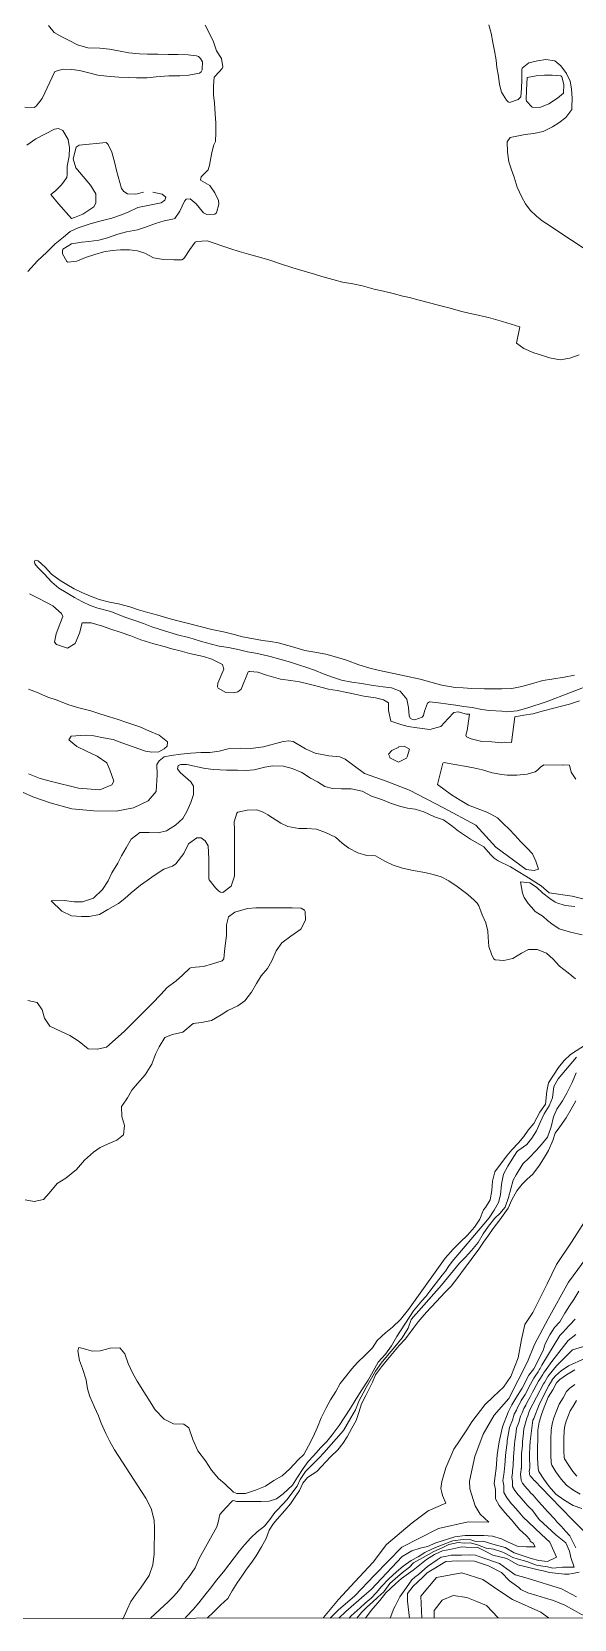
# Model space of a CAD drawing. Header units: metres. Extents: x 78 to 178, y -74 to 157.
# Drawn here: x 150.12 to 152.03, y 60.37 to 65.96 of the extents above; entities that cross this region are included whole.
import ezdxf

# ---------------------------------------------------------------- set-up
doc = ezdxf.new("R2010")
doc.units = ezdxf.units.M
doc.layers.add('01_Fina', color=252, linetype='Continuous', lineweight=15)

msp = doc.modelspace()

# ---------------------------------------------------------------- linework, layer by layer
at = {"layer": '01_Fina', "color": 252, "linetype": 'Continuous', "lineweight": 9, "true_color": 0x939598}
msp.add_line((151.9028, 61.24569), (151.9028, 61.24569), dxfattribs=at)
at = {"layer": '01_Fina', "color": 252, "lineweight": 9, "true_color": 0x939598}
for points in [[(147.2844, 70.26465), (147.2844, 60.37636), (155.81775, 60.38229), (155.81775, 70.27058), (147.55141, 70.26465)], [(151.17092, 60.37896), (151.1992, 60.4071), (151.25753, 60.45754), (151.32697, 60.53005), (151.4233, 60.62879), (151.5516, 60.69408), (151.65622, 60.71736), (151.72847, 60.71602), (151.69797, 60.74492), (151.68098, 60.77408), (151.66184, 60.83375), (151.66117, 60.86011), (151.67937, 60.94707), (151.70854, 61.02561), (151.748, 61.09264), (151.79871, 61.1515), (151.86534, 61.28088), (151.88955, 61.34149), (151.93799, 61.43193), (152.0093, 61.5609), (152.08716, 61.6678)], [(151.23784, 60.379), (151.24505, 60.3869), (151.27591, 60.41515), (151.29364, 60.43093), (151.31531, 60.44867), (151.33327, 60.46845), (151.34969, 60.48882), (151.37661, 60.51708), (151.40419, 60.54205), (151.42782, 60.56176), (151.45606, 60.58148), (151.4797, 60.59462), (151.50399, 60.60973), (151.53026, 60.62288), (151.55915, 60.6347), (151.60261, 60.65117), (151.63873, 60.65577), (151.66499, 60.6538), (151.68272, 60.64854), (151.70863, 60.64922), (151.74278, 60.63938), (151.78611, 60.62689), (151.81829, 60.60849), (151.87835, 60.58871), (151.90421, 60.58132), (151.93551, 60.5785), (151.96748, 60.59324), (151.94301, 60.6463), (151.9146, 60.6731), (151.86882, 60.71629), (151.84995, 60.73408), (151.84407, 60.74104), (151.83176, 60.75535), (151.82774, 60.7599), (151.82721, 60.76057), (151.80874, 60.78091), (151.79282, 60.80138), (151.78212, 60.82024), (151.78172, 60.84593), (151.77851, 60.86332), (151.78145, 60.88419), (151.78279, 60.89396), (151.78426, 60.90493), (151.78439, 60.9068), (151.78493, 60.9159), (151.78707, 60.95122), (151.78827, 60.96099), (151.79282, 60.9951), (151.79376, 61.0038), (151.79858, 61.02935), (151.80139, 61.04929), (151.81169, 61.07565), (151.81851, 61.09638), (151.82574, 61.11083), (151.83069, 61.12247), (151.84032, 61.13879), (151.84286, 61.14441), (151.85637, 61.16569), (151.86454, 61.18054), (151.86975, 61.19097), (151.88688, 61.22281), (151.89169, 61.22964), (151.9028, 61.24569), (151.90628, 61.25252), (151.90922, 61.2572), (151.91591, 61.26897), (151.97893, 61.37253), (151.99337, 61.38831), (151.99498, 61.39112), (152.03204, 61.43086)], [(151.26412, 60.37902), (151.28138, 60.39875), (151.2999, 60.41729), (151.31965, 60.43459), (151.33776, 60.45312), (151.35958, 60.47166), (151.38029, 60.50014), (151.39881, 60.51744), (151.42474, 60.53886), (151.44943, 60.55822), (151.46425, 60.57305), (151.50844, 60.59823), (151.53519, 60.61306), (151.56523, 60.62583), (151.58787, 60.63736), (151.62038, 60.64478), (151.64274, 60.64274), (151.66291, 60.64316), (151.68925, 60.63615), (151.71929, 60.62503), (151.74481, 60.62091), (151.77423, 60.61231), (151.78478, 60.6069), (151.8136, 60.59223), (151.82852, 60.58759), (151.86256, 60.57781), (151.87748, 60.5724), (151.89652, 60.56493), (151.9189, 60.56133), (151.93519, 60.55904), (151.95368, 60.55453), (151.96622, 60.55533), (151.98842, 60.55759), (152.02909, 60.55794), (152.01792, 60.59211), (152.01267, 60.61379), (151.99954, 60.64402), (151.96408, 60.67162), (151.9063, 60.72616), (151.87986, 60.76108), (151.87711, 60.76365), (151.86293, 60.77689), (151.85851, 60.78211), (151.84942, 60.79281), (151.84634, 60.79629), (151.84594, 60.79683), (151.83202, 60.81208), (151.82012, 60.82733), (151.81209, 60.84151), (151.81182, 60.86078), (151.80941, 60.87376), (151.81155, 60.88941), (151.81262, 60.89677), (151.81369, 60.90506), (151.81383, 60.9064), (151.81423, 60.91483), (151.81543, 60.94868), (151.81624, 60.95898), (151.81972, 60.99096), (151.82052, 61.00246), (151.82413, 61.02427), (151.8264, 61.04715), (151.83416, 61.06695), (151.84045, 61.08956), (151.84607, 61.1008), (151.85156, 61.11578), (151.85878, 61.12796), (151.86253, 61.13679), (151.87337, 61.15458), (151.88246, 61.17345), (151.88674, 61.18214), (151.90387, 61.21278), (151.90802, 61.21893), (151.91899, 61.23593), (151.92153, 61.24101), (151.92501, 61.24583), (151.95016, 61.28128), (152.00836, 61.3554), (152.03445, 61.37707)], [(152.07057, 61.33721), (152.02321, 61.32249), (151.96729, 61.2659), (151.94093, 61.23445), (151.93678, 61.22937), (151.93504, 61.22603), (151.92434, 61.2081), (151.92073, 61.20261), (151.87243, 61.10896), (151.86627, 61.0909), (151.86239, 61.0826), (151.85156, 61.04501), (151.84968, 61.01905), (151.84728, 61.00112), (151.84674, 60.98668), (151.84433, 60.95697), (151.8438, 60.94627), (151.8434, 60.91363), (151.84326, 60.906), (151.84313, 60.9052), (151.84246, 60.89971), (151.84166, 60.89476), (151.84032, 60.88433), (151.84192, 60.87563), (151.84206, 60.86279), (151.84741, 60.85342), (151.85544, 60.84312), (151.86454, 60.83295), (151.86494, 60.83268), (151.86694, 60.83041), (151.87296, 60.82318), (151.87604, 60.81971), (151.88541, 60.81088), (151.90299, 60.79007), (151.91616, 60.77448), (151.9348, 60.75435), (151.9606, 60.72649), (151.96864, 60.7178), (151.98283, 60.70248), (152.0001, 60.68382), (152.01431, 60.66848), (152.03491, 60.62594)], [(152.06554, 60.68189), (152.02111, 60.72736), (151.9869, 60.76236), (151.94336, 60.80692), (151.88902, 60.86252), (151.88755, 60.86426), (151.88447, 60.86787), (151.8834, 60.86894), (151.88327, 60.86921), (151.87872, 60.87429), (151.8747, 60.87938), (151.87203, 60.88406), (151.87189, 60.89048), (151.87109, 60.8949), (151.87189, 60.89998), (151.87216, 60.90252), (151.87256, 60.90533), (151.87256, 60.91256), (151.87203, 60.94373), (151.87243, 60.95483), (151.87363, 60.98253), (151.87403, 60.99979), (151.8842, 61.07565), (151.88661, 61.081), (151.90721, 61.13237), (151.94053, 61.19739), (151.95123, 61.21613), (151.95203, 61.21786), (151.95672, 61.22308), (151.96341, 61.23124), (151.98441, 61.25051), (151.99766, 61.25854), (152.00956, 61.2659), (152.06642, 61.29225)], [(152.05639, 60.76472), (152.02522, 60.77515), (151.99324, 60.79455), (151.96474, 60.81475), (151.94146, 60.84151), (151.9222, 60.86787), (151.90507, 60.89516), (151.902, 60.90533), (151.90039, 60.94119), (151.90066, 60.97825), (151.90079, 61.00888), (151.90173, 61.04059), (151.90614, 61.06869), (151.91404, 61.09531), (151.92407, 61.12127), (151.93772, 61.15592), (151.95458, 61.18228), (151.96742, 61.20636), (151.97919, 61.21867), (152.00154, 61.23512), (152.03191, 61.25225)], [(152.03151, 61.20127), (152.01358, 61.18803), (152.00234, 61.17559), (151.9899, 61.15324), (151.97638, 61.13197), (151.96555, 61.10441), (151.95752, 61.08367), (151.95123, 61.06227), (151.94762, 61.03979), (151.94695, 61.00902), (151.94695, 61.00581), (151.94682, 60.98346), (151.94668, 60.9539), (151.94789, 60.92513), (151.95029, 60.91697), (151.96488, 60.89369), (151.98307, 60.86814), (152.00167, 60.84673), (152.02455, 60.83054), (152.0501, 60.81502)], [(152.0386, 60.87871), (152.02468, 60.89476), (152.00769, 60.91951), (151.99565, 60.93891), (151.99378, 60.94507), (151.99284, 60.96647), (151.99297, 60.98882), (151.99311, 61.00541), (151.99311, 61.00915), (151.99364, 61.03899), (151.99632, 61.05584), (152.001, 61.0719), (152.00702, 61.08742), (152.01518, 61.10816), (152.02535, 61.12408), (152.03739, 61.14482)], [(152.04658, 60.54097), (152.02279, 60.53605), (152.01082, 60.53358), (151.99562, 60.53346), (151.94249, 60.53941), (151.91998, 60.54484), (151.90273, 60.54901), (151.85587, 60.56033), (151.83074, 60.5664), (151.79177, 60.58853), (151.74277, 60.60045), (151.71398, 60.61509), (151.70137, 60.6215), (151.69065, 60.62695), (151.64739, 60.62901), (151.63364, 60.62966), (151.59196, 60.62077), (151.56535, 60.61509), (151.53801, 60.6025), (151.50988, 60.58491), (151.46283, 60.54807), (151.42191, 60.51873), (151.40096, 60.49938), (151.36691, 60.46795), (151.34555, 60.44039), (151.32944, 60.42218), (151.31501, 60.40588), (151.29539, 60.37905)], [(151.38179, 60.37911), (151.39453, 60.41243), (151.399, 60.42116), (151.4158, 60.45403), (151.43864, 60.48641), (151.45742, 60.51304), (151.46812, 60.52322), (151.4809, 60.53226), (151.49315, 60.54332), (151.51275, 60.561), (151.54756, 60.58434), (151.56089, 60.59328), (151.57468, 60.59583), (151.59582, 60.59973), (151.63241, 60.6008), (151.65927, 60.60158), (151.68227, 60.60037), (151.7081, 60.59142), (151.76595, 60.57138), (151.79187, 60.55264), (151.82189, 60.53095), (151.86389, 60.5194), (151.9842, 60.48208), (152.03683, 60.4534)], [(151.49331, 60.37919), (151.48914, 60.45658), (151.54532, 60.52217), (151.63389, 60.53823), (151.70812, 60.51414), (151.76429, 60.47599), (151.81155, 60.44389), (151.91215, 60.39969), (151.93863, 60.37951)], [(151.53627, 60.37922), (151.53625, 60.40546), (151.56521, 60.44186), (151.60372, 60.45792), (151.65186, 60.4515), (151.6861, 60.43758), (151.72019, 60.42371), (151.76155, 60.37938)]]:
    msp.add_lwpolyline(points, dxfattribs=at)
at = {"layer": '01_Fina', "color": 252, "linetype": 'Continuous', "lineweight": 9, "true_color": 0x939598}
for points in [[(150.17945, 65.98159), (150.20005, 65.95724), (150.22614, 65.94199), (150.25196, 65.92901), (150.28193, 65.91349), (150.31752, 65.90319), (150.35966, 65.90199), (150.39391, 65.89811), (150.42549, 65.89195), (150.46188, 65.88513), (150.50014, 65.88152), (150.52811, 65.88085), (150.5645, 65.88031), (150.60089, 65.88018), (150.6342, 65.87951), (150.67059, 65.87804), (150.69976, 65.87456), (150.70725, 65.87255), (150.71488, 65.86613), (150.7217, 65.85369), (150.72036, 65.82546), (150.71675, 65.81917), (150.71073, 65.81355), (150.67313, 65.80633), (150.64183, 65.80486), (150.60276, 65.80419), (150.55874, 65.80124), (150.5273, 65.79777), (150.48891, 65.79763), (150.46081, 65.7987), (150.42683, 65.80004), (150.38442, 65.80285), (150.35311, 65.807), (150.3218, 65.81502), (150.28835, 65.82305), (150.2612, 65.8272), (150.23163, 65.82787), (150.20246, 65.82038), (150.15684, 65.72432), (150.1365, 65.69756), (150.12955, 65.69354), (150.0969, 65.69488)], [(152.04702, 64.82311), (152.01398, 64.81093), (151.98, 64.80504), (151.9424, 64.8128), (151.9139, 64.82203), (151.88715, 64.82993), (151.85209, 64.84531), (151.8264, 64.86404), (151.83845, 64.92211), (151.7773, 64.94031), (151.72713, 64.95409), (151.71175, 64.95756), (151.69101, 64.96225), (151.66372, 64.96813), (151.62866, 64.97616), (151.59227, 64.9878), (151.55508, 64.99703), (151.52457, 65.00506), (151.48417, 65.0155), (151.45019, 65.02459), (151.42637, 65.02887), (151.39252, 65.03918), (151.35881, 65.04653), (151.32563, 65.05429), (151.28456, 65.06553), (151.25004, 65.07262), (151.21405, 65.07851), (151.17993, 65.08774), (151.14167, 65.09845), (151.11544, 65.10728), (151.07892, 65.11731), (151.03945, 65.12855), (150.99624, 65.14367), (150.95797, 65.15597), (150.92239, 65.16721), (150.88292, 65.17752), (150.85094, 65.18715), (150.82097, 65.19544), (150.79288, 65.20521), (150.76545, 65.21484), (150.73802, 65.22407), (150.69989, 65.22193), (150.69548, 65.21953), (150.67648, 65.19411), (150.65922, 65.16708), (150.6544, 65.16079), (150.64905, 65.15731), (150.62015, 65.15705), (150.5847, 65.15878), (150.54925, 65.16373), (150.51874, 65.18086), (150.49319, 65.18915), (150.46442, 65.19237), (150.43271, 65.1921), (150.40355, 65.19063), (150.37425, 65.18594), (150.34214, 65.17644), (150.31003, 65.16521), (150.27886, 65.15263), (150.24795, 65.14915), (150.24461, 65.15183), (150.22909, 65.17859), (150.22828, 65.18875), (150.23056, 65.19437), (150.26026, 65.21364), (150.29678, 65.21926), (150.32127, 65.2222), (150.35659, 65.22702), (150.38669, 65.23491), (150.42321, 65.24802), (150.45412, 65.25551), (150.49292, 65.26301), (150.52436, 65.27331), (150.55553, 65.28562), (150.58711, 65.29445), (150.61601, 65.30074), (150.6243, 65.30314), (150.64169, 65.32897), (150.65802, 65.36388), (150.66417, 65.37071), (150.67835, 65.37178), (150.69909, 65.35385), (150.72531, 65.32241), (150.73628, 65.31626), (150.76518, 65.31813), (150.77027, 65.32308), (150.77856, 65.35278), (150.77789, 65.36643), (150.76518, 65.39292), (150.74685, 65.4182), (150.71381, 65.43787), (150.71622, 65.44898), (150.74083, 65.47373), (150.74645, 65.48978), (150.75461, 65.53527), (150.7617, 65.56216), (150.76719, 65.57353), (150.76786, 65.60484), (150.76799, 65.63949), (150.76652, 65.66986), (150.76318, 65.70799), (150.7601, 65.7381), (150.75983, 65.76887), (150.76211, 65.80017), (150.7811, 65.81931), (150.79114, 65.83081), (150.79301, 65.83656), (150.78806, 65.86546), (150.77027, 65.89289), (150.75996, 65.92473), (150.74418, 65.95791), (150.7312, 65.98307)], [(151.72927, 65.98454), (151.7365, 65.9543), (151.74265, 65.92139), (151.74894, 65.89276), (151.75509, 65.85984), (151.75697, 65.83362), (151.76339, 65.80352), (151.76607, 65.77395), (151.77396, 65.74759), (151.79082, 65.71856), (151.79697, 65.71308), (151.80179, 65.71107), (151.83202, 65.72124), (151.84126, 65.7302), (151.8442, 65.76164), (151.8446, 65.79081), (151.84514, 65.82586), (151.84607, 65.83161), (151.87002, 65.84994), (151.90026, 65.85784), (151.92889, 65.86158), (151.96153, 65.85744), (151.9824, 65.84004), (152.00207, 65.81315), (152.01532, 65.78599), (152.0192, 65.75843), (152.0216, 65.72445), (152.0212, 65.69528), (152.02067, 65.68578), (151.9998, 65.65782), (151.97545, 65.63976), (151.95244, 65.62464), (151.91992, 65.60819), (151.88554, 65.6019), (151.85678, 65.59828), (151.83283, 65.59387), (151.80366, 65.58785), (151.79296, 65.57206), (151.79443, 65.53594), (151.79871, 65.50222), (151.80915, 65.47426), (151.81744, 65.4475), (151.82895, 65.41285), (151.84473, 65.37807), (151.85838, 65.35412), (151.87457, 65.33178), (151.89678, 65.3109), (151.91658, 65.29485), (151.92969, 65.28589), (152.1095, 65.16708)], [(150.51352, 65.39519), (150.4869, 65.38823), (150.458, 65.3889), (150.44435, 65.39813), (150.43686, 65.40817), (150.41826, 65.47118), (150.41318, 65.49754), (150.40194, 65.5358), (150.38963, 65.5631), (150.38241, 65.57059), (150.28782, 65.56069), (150.27671, 65.55387), (150.26695, 65.51279), (150.27605, 65.48068), (150.3016, 65.45085), (150.32782, 65.41941), (150.34615, 65.38971), (150.34575, 65.35679), (150.33866, 65.34355), (150.30093, 65.31746), (150.27069, 65.30676), (150.26026, 65.30248), (150.2145, 65.35372), (150.18801, 65.38757), (150.20407, 65.40041), (150.22494, 65.42128), (150.2442, 65.44697), (150.24568, 65.45914), (150.24474, 65.48644), (150.25277, 65.52216), (150.25357, 65.55186), (150.24915, 65.58022), (150.22989, 65.61273), (150.21531, 65.61889), (150.20086, 65.61728), (150.1353, 65.58263), (150.10279, 65.56015)], [(150.1072, 65.11677), (150.14038, 65.1537), (150.17329, 65.18407), (150.20353, 65.2131), (150.23203, 65.23719), (150.25598, 65.25645), (150.28354, 65.26943), (150.32996, 65.28535), (150.3697, 65.29525), (150.40248, 65.30341), (150.43338, 65.31478), (150.45947, 65.32455), (150.49359, 65.34101), (150.57654, 65.35813), (150.58871, 65.36669), (150.59286, 65.37767), (150.58002, 65.3877), (150.54657, 65.39533)], [(152.10148, 63.66769), (151.93063, 63.602), (151.86641, 63.58153), (151.82881, 63.57123), (151.79175, 63.56762), (151.77436, 63.56936), (151.73128, 63.5719), (151.70399, 63.57578), (151.66987, 63.5822), (151.64044, 63.58608), (151.61328, 63.5909), (151.58572, 63.59411), (151.55227, 63.59919), (151.51989, 63.60187), (151.51293, 63.59745), (151.50277, 63.57003), (151.49902, 63.55397), (151.49487, 63.54862), (151.46878, 63.53912), (151.46022, 63.54019), (151.45233, 63.54541), (151.44831, 63.55304), (151.44671, 63.58193), (151.43989, 63.6115), (151.41674, 63.6396), (151.38583, 63.6511), (151.35734, 63.65565), (151.32228, 63.65953), (151.28121, 63.66636), (151.24696, 63.67104), (151.21097, 63.67907), (151.18194, 63.6883), (151.14943, 63.6998), (151.11544, 63.71318), (151.08855, 63.72268), (151.05952, 63.73231), (151.03049, 63.74128), (150.99383, 63.75185), (150.95971, 63.76215), (150.91463, 63.77192), (150.87984, 63.77861), (150.85134, 63.78543), (150.81308, 63.79319), (150.78057, 63.79801), (150.75274, 63.80563), (150.71742, 63.81406), (150.68865, 63.8245), (150.67166, 63.82838), (150.63393, 63.83854), (150.56905, 63.85794), (150.54309, 63.8661), (150.51392, 63.87748), (150.48382, 63.88831), (150.45225, 63.89955), (150.42415, 63.90972), (150.399, 63.92016), (150.35351, 63.93153), (150.32608, 63.94103), (150.29678, 63.95508), (150.27123, 63.96939), (150.24166, 63.98718), (150.21651, 64.00204), (150.19082, 64.02331), (150.16487, 64.05247), (150.14199, 64.07522), (150.13115, 64.0878), (150.12995, 64.09569), (150.13222, 64.10077), (150.14266, 64.09863), (150.16768, 64.07616), (150.19055, 64.05154), (150.22039, 64.0296), (150.24461, 64.01501), (150.27003, 64.00043), (150.29652, 63.98705), (150.32769, 63.97434), (150.35766, 63.96257), (150.39432, 63.9528), (150.42536, 63.94678), (150.46603, 63.93648), (150.49626, 63.92551), (150.52851, 63.91654), (150.56396, 63.90691), (150.60718, 63.89433), (150.63942, 63.88604), (150.6726, 63.87761), (150.71367, 63.86731), (150.75475, 63.85727), (150.79515, 63.84818), (150.83342, 63.83948), (150.86245, 63.83145), (150.89469, 63.8257), (150.93255, 63.81861), (150.96078, 63.81473), (150.98794, 63.80965), (151.03464, 63.79734), (151.08106, 63.78342), (151.10929, 63.77834), (151.15478, 63.76951), (151.2012, 63.75747), (151.2281, 63.7485), (151.27185, 63.73272), (151.31064, 63.72054), (151.3552, 63.71011), (151.39413, 63.70208), (151.43239, 63.69365), (151.48738, 63.68214), (151.52524, 63.67117), (151.56378, 63.66087), (151.60993, 63.65298), (151.6391, 63.65137), (151.66853, 63.64977), (151.71416, 63.64856), (151.74172, 63.64816), (151.77463, 63.64803), (151.80955, 63.64977), (151.8454, 63.65632), (151.88688, 63.6681), (151.91859, 63.67693), (151.95003, 63.68188), (151.99418, 63.6887), (152.03043, 63.69579)], [(152.04823, 63.60548), (152.01237, 63.59424), (151.98468, 63.58729), (151.95725, 63.57953), (151.92166, 63.5707), (151.8834, 63.55959), (151.85209, 63.55544), (151.81998, 63.54983), (151.80861, 63.45871), (151.78426, 63.45992), (151.77383, 63.45858), (151.73931, 63.46152), (151.70452, 63.46326), (151.66626, 63.47223), (151.65087, 63.47918), (151.64833, 63.48547), (151.65208, 63.50166), (151.66064, 63.55946), (151.64994, 63.55866), (151.62117, 63.56668), (151.60592, 63.56468), (151.58612, 63.54367), (151.55963, 63.51544), (151.5215, 63.50514), (151.47668, 63.51049), (151.44524, 63.51504), (151.41875, 63.5224), (151.38369, 63.5339), (151.37634, 63.57177), (151.37567, 63.59866), (151.35867, 63.6099), (151.32964, 63.61632), (151.28857, 63.62261), (151.2578, 63.62903), (151.2297, 63.63545), (151.19492, 63.64187), (151.16468, 63.64696), (151.12481, 63.65699), (151.09645, 63.66435), (151.06327, 63.67238), (151.03249, 63.67746), (150.9961, 63.68174), (150.9466, 63.69633), (150.9157, 63.70663), (150.8884, 63.70877), (150.88519, 63.7085), (150.88238, 63.7073), (150.85763, 63.64722), (150.84626, 63.63746), (150.83101, 63.63385), (150.80385, 63.63545), (150.77709, 63.65097), (150.77428, 63.65512), (150.77575, 63.66783), (150.79595, 63.71693), (150.79355, 63.72937), (150.79181, 63.73325), (150.75394, 63.75265), (150.72531, 63.76202), (150.67568, 63.77272), (150.64343, 63.78208), (150.614, 63.78877), (150.58684, 63.79707), (150.54991, 63.80577), (150.50483, 63.82021), (150.46884, 63.834), (150.43191, 63.84751), (150.39913, 63.85808), (150.36916, 63.86851), (150.3297, 63.87989), (150.29825, 63.87989), (150.28809, 63.8443), (150.27391, 63.80737), (150.24608, 63.79091), (150.20821, 63.80349), (150.20019, 63.81272), (150.20688, 63.84149), (150.21932, 63.87534), (150.22949, 63.90209), (150.22547, 63.91253), (150.1951, 63.94049), (150.17022, 63.95253), (150.14279, 63.96658), (150.11269, 63.98277)], [(150.10894, 63.64682), (150.13771, 63.63652), (150.17744, 63.61886), (150.21009, 63.60802), (150.24741, 63.59237), (150.28153, 63.58193), (150.32822, 63.5703), (150.35699, 63.56133), (150.38281, 63.55277), (150.42134, 63.5418), (150.45479, 63.52936), (150.50081, 63.51477), (150.53506, 63.49965), (150.56864, 63.48507), (150.59781, 63.46152), (150.59661, 63.44627), (150.58684, 63.43651), (150.56744, 63.42674), (150.54309, 63.42513), (150.52035, 63.42834), (150.43807, 63.45764), (150.4077, 63.46942), (150.37304, 63.47624), (150.33946, 63.4832), (150.3103, 63.4852), (150.25879, 63.48159), (150.25116, 63.46888), (150.27912, 63.44507), (150.31284, 63.42848), (150.35057, 63.41122), (150.38522, 63.38794), (150.39592, 63.36305), (150.40943, 63.32332), (150.40274, 63.31074), (150.36007, 63.29308), (150.28514, 63.29817), (150.19029, 63.32158), (150.14988, 63.33228), (150.10961, 63.34887)], [(152.03552, 63.33001), (152.01813, 63.35463), (152.01211, 63.37898), (151.99284, 63.38031), (151.98896, 63.37938), (151.92273, 63.38085), (151.91109, 63.37242), (151.90133, 63.36265), (151.89143, 63.35556), (151.86373, 63.34807), (151.82721, 63.34379), (151.79363, 63.34419), (151.77423, 63.34713), (151.74011, 63.35248), (151.70706, 63.36332), (151.67482, 63.37015), (151.64285, 63.3759), (151.61622, 63.38071), (151.58906, 63.38486), (151.57113, 63.38888), (151.56752, 63.38674), (151.54785, 63.31114), (151.59749, 63.27475), (151.62799, 63.25669), (151.65783, 63.23823), (151.68753, 63.22672), (151.72125, 63.21388), (151.73543, 63.20679), (151.75924, 63.19394), (151.78065, 63.17294), (151.80005, 63.15434), (151.82065, 63.1328), (151.84099, 63.10939), (151.86346, 63.08718), (151.88233, 63.06791), (151.8937, 63.04223), (151.90374, 63.01413), (151.88822, 63.00851), (151.85985, 63.01293), (151.75362, 63.09119), (151.68365, 63.16892), (151.56899, 63.22913), (151.45032, 63.29134), (151.36777, 63.32278), (151.29111, 63.35008), (151.22395, 63.40078), (151.20455, 63.40894), (151.16562, 63.41216), (151.11839, 63.42152), (151.08347, 63.43744), (151.04079, 63.46246), (151.025, 63.4654), (151.0052, 63.46246), (150.9359, 63.44346), (150.89135, 63.43798), (150.85482, 63.43905), (150.81147, 63.43704), (150.77963, 63.42848), (150.74672, 63.4242), (150.71555, 63.42406), (150.68089, 63.42192), (150.64477, 63.41858), (150.61173, 63.41376), (150.58697, 63.40894), (150.56905, 63.39436), (150.56088, 63.38138), (150.56249, 63.34566), (150.55834, 63.28653), (150.52971, 63.25455), (150.47874, 63.22886), (150.41786, 63.21749), (150.33879, 63.21856), (150.262, 63.22552), (150.18534, 63.24679), (150.12486, 63.2678), (150.08861, 63.28439)], [(151.41152, 63.44426), (151.43119, 63.44627), (151.44965, 63.4361), (151.44109, 63.40828), (151.43908, 63.40453), (151.41099, 63.39035), (151.38048, 63.40493), (151.38022, 63.40935), (151.37607, 63.41844), (151.38717, 63.43142), (151.41206, 63.44293)], [(152.06455, 62.90817), (152.02214, 62.91887), (151.94133, 62.93011), (151.91323, 62.95473), (151.85958, 62.98871), (151.8054, 63.02176), (151.76112, 63.04249), (151.74707, 63.0528), (151.73503, 63.0651), (151.71108, 63.09173), (151.66479, 63.11862), (151.62264, 63.14752), (151.59856, 63.16598), (151.56939, 63.18725), (151.53755, 63.19822), (151.49996, 63.21589), (151.46972, 63.22431), (151.44229, 63.22819), (151.41513, 63.23515), (151.38289, 63.24572), (151.35426, 63.25763), (151.31559, 63.27047), (151.28348, 63.28786), (151.24482, 63.29669), (151.21084, 63.29683), (151.17833, 63.29723), (151.1517, 63.30499), (151.12548, 63.32051), (151.10113, 63.33429), (151.07049, 63.35382), (151.03678, 63.36814), (151.00587, 63.37603), (150.96881, 63.3771), (150.94125, 63.37255), (150.90339, 63.36305), (150.87489, 63.36132), (150.84439, 63.36145), (150.80626, 63.36158), (150.76144, 63.36453), (150.73053, 63.36827), (150.66631, 63.38138), (150.64517, 63.38138), (150.63554, 63.37817), (150.63393, 63.3668), (150.64343, 63.35369), (150.68089, 63.32131), (150.68999, 63.30619), (150.68932, 63.27649), (150.67996, 63.24813), (150.66618, 63.21655), (150.6528, 63.1922), (150.62644, 63.16812), (150.59821, 63.15086), (150.59487, 63.14846), (150.5657, 63.14203), (150.53386, 63.14243), (150.50108, 63.1423), (150.47004, 63.11969), (150.45265, 63.08919), (150.43673, 63.06109), (150.42335, 63.03447), (150.40288, 63.00088), (150.3891, 62.97239), (150.36916, 62.94215), (150.33839, 62.91165), (150.29946, 62.8984), (150.26976, 62.89854), (150.23604, 62.90295), (150.18868, 62.90268), (150.22654, 62.86589), (150.26053, 62.8493), (150.29558, 62.84743), (150.32274, 62.84729), (150.35926, 62.85372), (150.38843, 62.87124), (150.42602, 62.89251), (150.44797, 62.91004), (150.47031, 62.93038), (150.50322, 62.95687), (150.52623, 62.97386), (150.55098, 62.99139), (150.5851, 63.01359), (150.61641, 63.0243), (150.62738, 63.03286), (150.65547, 63.06898), (150.6726, 63.10323), (150.70096, 63.12397), (150.71662, 63.12357), (150.7312, 63.1138), (150.74083, 63.09601), (150.74404, 63.04958), (150.74351, 63.01667), (150.74378, 62.98015), (150.74498, 62.9756), (150.76679, 62.94764), (150.77762, 62.93707), (150.78498, 62.93305), (150.79314, 62.93118), (150.82258, 62.95366), (150.83408, 62.98951), (150.83422, 63.02015), (150.83435, 63.05239), (150.83422, 63.09039), (150.83395, 63.11795), (150.83368, 63.151), (150.83288, 63.18043), (150.84198, 63.21107), (150.84599, 63.21374), (150.87823, 63.22177), (150.91289, 63.22191), (150.93536, 63.21441), (150.95169, 63.20465), (150.99664, 63.17521), (151.02219, 63.16317), (151.06086, 63.15715), (151.08815, 63.15635), (151.12307, 63.15474), (151.15465, 63.14257), (151.1889, 63.12598), (151.21298, 63.10551), (151.23666, 63.08745), (151.26756, 63.07166), (151.30007, 63.06229), (151.32978, 63.06096), (151.36282, 63.04156), (151.39212, 63.02791), (151.4253, 63.01721), (151.46236, 63.00878), (151.50317, 63.00155), (151.5334, 62.99527), (151.56097, 62.9871), (151.58759, 62.97252), (151.61689, 62.95232), (151.65489, 62.92436), (151.67669, 62.90509), (151.6878, 62.89412), (151.69342, 62.88462), (151.70599, 62.85305), (151.71777, 62.82455), (151.72553, 62.79605), (151.72646, 62.77465), (151.72887, 62.7412), (151.73891, 62.71056), (151.74626, 62.69785), (151.75095, 62.69437), (151.78159, 62.6921), (151.81316, 62.69972), (151.8438, 62.71792), (151.86868, 62.73049), (151.89892, 62.73103), (151.93143, 62.71792), (151.95578, 62.69705), (151.97799, 62.6723), (152.00756, 62.64902), (152.03391, 62.62841)], [(152.03097, 62.88248), (151.99725, 62.88636), (151.96849, 62.89573), (151.9626, 62.89733), (151.94334, 62.91044), (151.91899, 62.92904), (151.89705, 62.95071), (151.87337, 62.9653), (151.84005, 62.96891), (151.84754, 62.92917), (151.8537, 62.91405), (151.86694, 62.89318), (151.87939, 62.87954), (151.89196, 62.86509), (151.91952, 62.84729), (151.93518, 62.83284), (151.95096, 62.8208), (151.97625, 62.80354), (152.01585, 62.79164), (152.05733, 62.78254)], [(150.1068, 62.55215), (150.13958, 62.54466), (150.15764, 62.51924), (150.16594, 62.48954), (150.1844, 62.46104), (150.22213, 62.44325), (150.25491, 62.42826), (150.28755, 62.40739), (150.31966, 62.38104), (150.35124, 62.38023), (150.38348, 62.38732), (150.41385, 62.41475), (150.44649, 62.44338), (150.54456, 62.54145), (150.5744, 62.57329), (150.59701, 62.59764), (150.62925, 62.62039), (150.65106, 62.64072), (150.67648, 62.66507), (150.68304, 62.66761), (150.72545, 62.67149), (150.75702, 62.68006), (150.79007, 62.6917), (150.79702, 62.69839), (150.8005, 62.73625), (150.80559, 62.77986), (150.80572, 62.81786), (150.81254, 62.84569), (150.83489, 62.86201), (150.87957, 62.87485), (150.90901, 62.87753), (150.93898, 62.8774), (150.97175, 62.8774), (151.00922, 62.87726), (151.03678, 62.87713), (151.06835, 62.87699), (151.08039, 62.8699), (151.08307, 62.86455), (151.0836, 62.83365), (151.06741, 62.80247), (151.03209, 62.77839), (151.00105, 62.75471), (150.98112, 62.72595), (150.96493, 62.69143), (150.95008, 62.6636), (150.92827, 62.63831), (150.91115, 62.61169), (150.89375, 62.58119), (150.87007, 62.55001), (150.84599, 62.53302), (150.81067, 62.5167), (150.78672, 62.50104), (150.75261, 62.48138), (150.71822, 62.47375), (150.68825, 62.47108), (150.65253, 62.44017), (150.61534, 62.43201), (150.58845, 62.4209), (150.56945, 62.38853), (150.5566, 62.3623), (150.54296, 62.32765), (150.52021, 62.29033), (150.49225, 62.25942), (150.47272, 62.23601), (150.45747, 62.20885), (150.43967, 62.18356), (150.43686, 62.17915), (150.4374, 62.14396), (150.44663, 62.11225), (150.44342, 62.0792), (150.41987, 62.05981), (150.38696, 62.04562), (150.36154, 62.03425), (150.33826, 62.01766), (150.30668, 61.98957), (150.27805, 61.95665), (150.24046, 61.92695), (150.20982, 61.90769), (150.18213, 61.87397), (150.16166, 61.85149), (150.12861, 61.84507), (150.0973, 61.85042)], [(152.07285, 62.39816), (152.01585, 62.36204), (151.99418, 62.3409), (151.97438, 62.31575), (151.93865, 62.26183), (151.9325, 62.23266), (151.92782, 62.18731), (151.90788, 62.15854), (151.88701, 62.11934), (151.86748, 62.09499), (151.85249, 62.07265), (151.83336, 62.05084), (151.80968, 62.02582), (151.79189, 62.00468), (151.77008, 61.97579), (151.75028, 61.94876), (151.74185, 61.91585), (151.73998, 61.88334), (151.73329, 61.85056), (151.71656, 61.8234), (151.71028, 61.81537), (151.69716, 61.78259), (151.67883, 61.75423), (151.65341, 61.7256), (151.62759, 61.70085), (151.60311, 61.6765), (151.57488, 61.64532), (151.44631, 61.46431), (151.41861, 61.42965), (151.38958, 61.40249), (151.36603, 61.38336), (151.33593, 61.35594), (151.31974, 61.33025), (151.29339, 61.30429), (151.26663, 61.27847), (151.24709, 61.25559), (151.22502, 61.22817), (151.20575, 61.20382), (151.19077, 61.17626), (151.1719, 61.14629), (151.15478, 61.11605), (151.13913, 61.083), (151.12628, 61.05116), (151.11049, 61.01624), (151.09431, 60.98534), (151.07838, 60.95483), (151.05845, 60.9353), (151.02928, 60.90386), (151.00172, 60.87924), (150.97229, 60.86319), (150.94366, 60.84352), (150.9078, 60.82854), (150.87302, 60.81716), (150.84278, 60.81756), (150.83007, 60.82225), (150.8005, 60.85074), (150.77789, 60.87041), (150.75354, 60.89891), (150.732, 60.93182), (150.70524, 60.96781), (150.68745, 61.00688), (150.673, 61.04862), (150.65574, 61.06079), (150.61895, 61.06187), (150.58671, 61.07899), (150.555, 61.11123), (150.49198, 61.21225), (150.47593, 61.23927), (150.45934, 61.27486), (150.44797, 61.30844), (150.43017, 61.32918), (150.39632, 61.32891), (150.3614, 61.31861), (150.33317, 61.31767), (150.30106, 61.32744), (150.28595, 61.33052), (150.28274, 61.31914), (150.28889, 61.2857), (150.29933, 61.25693), (150.3127, 61.21693), (150.31699, 61.18562), (150.32501, 61.159), (150.3416, 61.12127), (150.35565, 61.08996), (150.36542, 61.06427), (150.38147, 61.02855), (150.39525, 61.00032), (150.41224, 60.97116), (150.52209, 60.80097), (150.54028, 60.76499), (150.55125, 60.72378), (150.55205, 60.69541), (150.55205, 60.66718), (150.55192, 60.63695), (150.55085, 60.6047), (150.54644, 60.56631), (150.53359, 60.52925), (150.51874, 60.5061), (150.50309, 60.48416), (150.48569, 60.46075), (150.46897, 60.4376), (150.4568, 60.4095), (150.44141, 60.37485)], [(152.03699, 62.35214), (151.97237, 62.27628), (151.95739, 62.24939), (151.9527, 62.20885), (151.94146, 62.18102), (151.92394, 62.15266), (151.90935, 62.12269), (151.89691, 62.09299), (151.88005, 62.06703), (151.86239, 62.04509), (151.83109, 62.02261), (151.82761, 62.01953), (151.81115, 61.99358), (151.79617, 61.96923), (151.78092, 61.9402), (151.77342, 61.90555), (151.77021, 61.86808), (151.76272, 61.84092), (151.74747, 61.81377), (151.72994, 61.78714), (151.71135, 61.76493), (151.6003, 61.63355), (151.58639, 61.61616), (151.57649, 61.5989), (151.56458, 61.58539), (151.5211, 61.52946), (151.50718, 61.5102), (151.4934, 61.49481), (151.4637, 61.46016), (151.4047, 61.36958), (151.38624, 61.33721), (151.36577, 61.30724), (151.33901, 61.27887), (151.30449, 61.21586), (151.28241, 61.18161), (151.26248, 61.14977), (151.24255, 61.11725), (151.21993, 61.08341), (151.20187, 61.05625), (151.17766, 61.02414), (151.15893, 61.00005), (151.13698, 60.97731), (151.11277, 60.95069), (151.0927, 60.92955), (151.07571, 60.9052), (151.05551, 60.87523), (151.03771, 60.84686), (151.00547, 60.81556), (150.98219, 60.79883), (150.95623, 60.79081), (150.92774, 60.7888), (150.90018, 60.78893), (150.87208, 60.78867), (150.84117, 60.78947), (150.83087, 60.79255), (150.82753, 60.79161), (150.80238, 60.76512), (150.78191, 60.74344), (150.77615, 60.71602), (150.77241, 60.70023), (150.70979, 60.58865), (150.69521, 60.5556), (150.6722, 60.52202), (150.65481, 60.50075), (150.64531, 60.4855), (150.63086, 60.46757), (150.61855, 60.45352), (150.60209, 60.43747), (150.53803, 60.3785)], [(152.03672, 62.29768), (152.02214, 62.2637), (152.00381, 62.22597), (151.98789, 62.19881), (151.96795, 62.16978), (151.95672, 62.14195), (151.94802, 62.10703), (151.93518, 62.07118), (151.91404, 62.04549), (151.89557, 62.02422), (151.87056, 61.9984), (151.84888, 61.97645), (151.82467, 61.93792), (151.8141, 61.91906), (151.79818, 61.85818), (151.7868, 61.825), (151.76807, 61.80226), (151.74961, 61.7862), (151.72713, 61.75784), (151.7088, 61.73095), (151.69128, 61.70004), (151.66773, 61.67262), (151.64632, 61.6492), (151.62585, 61.62699), (151.56217, 61.55047), (151.45594, 61.42979), (151.4447, 61.39848), (151.42356, 61.36517), (151.39801, 61.33346), (151.37259, 61.30229), (151.35051, 61.27633), (151.33004, 61.24757), (151.31546, 61.22295), (151.29767, 61.1899), (151.2871, 61.17024), (151.27318, 61.14415), (151.25927, 61.11177), (151.24388, 61.08341), (151.21793, 61.03939), (151.14782, 60.95978), (151.13096, 60.94172), (151.1109, 60.92139), (151.08427, 60.89476), (151.06487, 60.8664), (151.0543, 60.84272), (151.03972, 60.82305), (151.01885, 60.79562), (150.985, 60.7595), (150.97617, 60.75013), (150.95784, 60.72619), (150.93951, 60.70251), (150.91409, 60.68297), (150.89108, 60.66143), (150.86967, 60.63708), (150.85161, 60.61541), (150.79475, 60.54169), (150.77053, 60.51266), (150.75448, 60.49045), (150.73013, 60.45954), (150.70805, 60.43238), (150.68825, 60.4087), (150.66551, 60.38395), (150.66051, 60.37859)], [(150.73837, 60.37865), (150.76117, 60.40134), (150.78445, 60.42409), (150.81027, 60.4479), (150.82619, 60.47439), (150.84358, 60.50289), (150.85977, 60.52604), (150.87623, 60.55132), (150.89456, 60.57567), (150.91008, 60.59788), (150.92934, 60.62946), (150.94553, 60.65942), (150.95623, 60.68846), (150.97109, 60.71187), (150.9846, 60.72699), (151.01082, 60.75723), (151.03076, 60.78037), (151.04721, 60.80579), (151.06246, 60.828), (151.07464, 60.85396), (151.09123, 60.87322), (151.1232, 60.89503), (151.17217, 60.9464), (151.19719, 60.97075), (151.21552, 60.99296), (151.23024, 61.01611), (151.24696, 61.04701), (151.26208, 61.07444), (151.27185, 61.10214), (151.28108, 61.13237), (151.29566, 61.16207), (151.31961, 61.20837), (151.32991, 61.23459), (151.35092, 61.26295), (151.37192, 61.2881), (151.39038, 61.30924), (151.4138, 61.33747), (151.43547, 61.36182), (151.46303, 61.39714), (151.48069, 61.42149), (151.49447, 61.43808), (151.50972, 61.45521), (151.52578, 61.47247), (151.54438, 61.49213), (151.57408, 61.52424), (151.59655, 61.54699), (151.61997, 61.57682), (151.64177, 61.60746), (151.65716, 61.62793), (151.67656, 61.65389), (151.69181, 61.67342), (151.70974, 61.70098), (151.72914, 61.72774), (151.74439, 61.74901), (151.767, 61.78045), (151.79697, 61.82126), (151.80928, 61.85002), (151.82788, 61.8824), (151.84647, 61.90595), (151.86413, 61.92321), (151.8834, 61.94033), (151.90681, 61.97257), (151.9214, 61.99465), (151.93906, 62.02448), (151.95431, 62.05873), (151.9618, 62.08469), (151.97919, 62.1073), (152.00127, 62.13847), (152.01813, 62.16938), (152.03552, 62.19828)], [(152.10536, 61.83544), (152.02013, 61.70098), (151.96742, 61.62258), (151.93384, 61.55488), (151.90601, 61.49802), (151.8838, 61.454), (151.85544, 61.41213), (151.84326, 61.35941), (151.83149, 61.29439), (151.8066, 61.22843), (151.78011, 61.19151), (151.74493, 61.15806), (151.71456, 61.12956), (151.6696, 61.06882), (151.65127, 61.04166), (151.62599, 61.0026), (151.60538, 60.97289), (151.57715, 60.90761), (151.56391, 60.85891), (151.55963, 60.83482), (151.56364, 60.82024), (151.56565, 60.8098), (151.57729, 60.78305), (151.51561, 60.75575), (151.45915, 60.71414), (151.36844, 60.63815), (151.32162, 60.57514), (151.25726, 60.5061), (151.19946, 60.44402), (151.14769, 60.38141), (151.14548, 60.37894)], [(152.04609, 61.52879), (152.02829, 61.5003), (152.01277, 61.47782), (151.99592, 61.45173), (151.97839, 61.42123), (151.96033, 61.40142), (151.94361, 61.3756), (151.92688, 61.34323), (151.92006, 61.32048), (151.88661, 61.25559), (151.87002, 61.23298), (151.84661, 61.18763), (151.82333, 61.15204), (151.80995, 61.1293), (151.79657, 61.10334), (151.77637, 61.05143), (151.7658, 60.99939), (151.75871, 60.95376), (151.75483, 60.90493), (151.75121, 60.87884), (151.74774, 60.85275), (151.75175, 60.83108), (151.75215, 60.79883), (151.76553, 60.77529), (151.78547, 60.74987), (151.80848, 60.72445), (151.81423, 60.71789), (151.83697, 60.69113), (151.86052, 60.66906), (151.87283, 60.65568), (151.8747, 60.64926), (151.88541, 60.64217), (151.89169, 60.62905), (151.86186, 60.63012), (151.83162, 60.63133), (151.79737, 60.64631), (151.77316, 60.65769), (151.74131, 60.66772), (151.71175, 60.66946), (151.6771, 60.66973), (151.64592, 60.66959), (151.60886, 60.66491), (151.58291, 60.65648), (151.54264, 60.64324), (151.51307, 60.63066), (151.48685, 60.62437), (151.45741, 60.61501), (151.4245, 60.59587), (151.31479, 60.47948), (151.29004, 60.45834), (151.22609, 60.40255), (151.20088, 60.37898)], [(152.09005, 60.37961), (152.08408, 60.38128), (152.05545, 60.39171), (152.0299, 60.40576), (151.99672, 60.42476), (151.95632, 60.44054), (151.92768, 60.44911), (151.89745, 60.45794), (151.86574, 60.46797), (151.84166, 60.47988), (151.8347, 60.4871), (151.80206, 60.50945), (151.77302, 60.53915), (151.72767, 60.56256), (151.67897, 60.57955), (151.6201, 60.58035), (151.57769, 60.57755), (151.53488, 60.55199), (151.51173, 60.53808), (151.49514, 60.52202), (151.46223, 60.49098), (151.44243, 60.46516), (151.44243, 60.438), (151.4499, 60.37916)]]:
    msp.add_lwpolyline(points, dxfattribs=at)
msp.add_lwpolyline([(151.86092, 65.75469), (151.86052, 65.72151), (151.86146, 65.71535), (151.88113, 65.69394), (151.90802, 65.69328), (151.94053, 65.70558), (151.97063, 65.72632), (151.99204, 65.74318), (151.99244, 65.77462), (151.98615, 65.80124), (151.9824, 65.80419), (151.95163, 65.80713), (151.92434, 65.80713), (151.89517, 65.80499), (151.86346, 65.79843)], close=True, dxfattribs=at)

doc.saveas('drawing.dxf')
